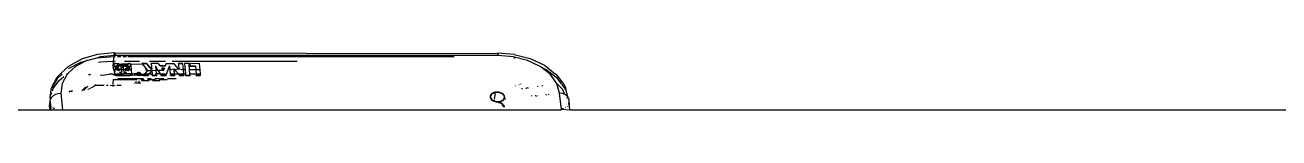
# Model space of a CAD drawing. Header units: metres. Extents: x -4.2 to 4.2, y -5.7 to 5.7.
# Drawn here: x 2.157 to 2.264, y 3.9832 to 3.988 of the extents above; entities that cross this region are included whole.
import ezdxf

# ---------------------------------------------------------------- set-up
doc = ezdxf.new("R2010")
doc.units = ezdxf.units.M

msp = doc.modelspace()

# ---------------------------------------------------------------- linework, layer by layer
for p, q in [((2.16464, 3.98804), (2.16321, 3.9879)), ((2.16468, 3.98804), (2.16464, 3.98804)), ((2.16464, 3.98788), (2.16466, 3.98799)), ((2.16466, 3.98799), (2.16468, 3.98804)), ((2.16466, 3.98799), (2.16472, 3.98796)), ((2.16468, 3.98804), (2.19731, 3.98799)), ((2.16472, 3.98796), (2.16474, 3.98783)), ((2.19731, 3.98799), (2.19736, 3.98803)), ((2.19731, 3.98796), (2.19731, 3.98799)), ((2.19736, 3.98803), (2.19738, 3.98796)), ((2.19875, 3.98792), (2.19736, 3.98803)), ((2.19738, 3.98796), (2.19739, 3.98783)), ((2.19875, 3.98792), (2.20012, 3.98756)), ((2.15988, 3.9861), (2.1607, 3.98687)), ((2.1607, 3.98687), (2.16082, 3.98695)), ((2.16133, 3.98688), (2.1607, 3.9863)), ((2.16176, 3.98722), (2.16072, 3.98667)), ((2.16191, 3.98753), (2.16082, 3.98695)), ((2.16218, 3.98733), (2.16133, 3.98688)), ((2.16218, 3.98733), (2.16176, 3.98722)), ((2.16321, 3.9879), (2.16191, 3.98753)), ((2.16231, 3.9874), (2.16218, 3.98733)), ((2.16238, 3.98739), (2.16231, 3.9874)), ((2.16313, 3.9876), (2.16238, 3.98739)), ((2.16462, 3.98772), (2.16313, 3.9876)), ((2.16347, 3.98772), (2.16313, 3.9876)), ((2.16329, 3.98724), (2.16346, 3.98727)), ((2.16346, 3.98727), (2.16459, 3.98735)), ((2.16463, 3.98782), (2.16347, 3.98772)), ((2.16458, 3.98709), (2.16456, 3.98706)), ((2.16456, 3.98703), (2.16458, 3.98709)), ((2.16456, 3.98706), (2.16456, 3.98703)), ((2.16456, 3.98703), (2.16456, 3.98706)), ((2.16456, 3.98703), (2.16456, 3.987)), ((2.16456, 3.98703), (2.16474, 3.9868)), ((2.16459, 3.98673), (2.16456, 3.987)), ((2.16458, 3.98709), (2.16459, 3.98735)), ((2.1646, 3.98711), (2.16458, 3.98709)), ((2.16458, 3.98706), (2.16458, 3.98709)), ((2.16459, 3.98735), (2.16462, 3.98772)), ((2.16459, 3.98735), (2.16472, 3.98735)), ((2.16463, 3.98713), (2.1646, 3.98711)), ((2.1646, 3.98711), (2.16467, 3.98711)), ((2.16462, 3.98772), (2.16463, 3.98782)), ((2.16473, 3.98772), (2.16462, 3.98772)), ((2.16463, 3.98782), (2.16464, 3.98788)), ((2.16474, 3.98783), (2.16463, 3.98782)), ((2.16467, 3.98714), (2.16463, 3.98713)), ((2.16463, 3.98713), (2.16471, 3.98714)), ((2.16467, 3.98711), (2.16463, 3.98713)), ((2.16467, 3.98711), (2.16471, 3.98714)), ((2.16471, 3.98714), (2.16467, 3.98714)), ((2.16471, 3.98711), (2.16467, 3.98714)), ((2.16467, 3.98711), (2.16467, 3.98714)), ((2.16471, 3.98711), (2.16467, 3.98711)), ((2.16471, 3.98711), (2.16471, 3.98714)), ((2.16502, 3.98711), (2.16471, 3.98714)), ((2.16502, 3.98711), (2.16471, 3.98711)), ((2.19739, 3.98783), (2.16474, 3.98783)), ((2.16475, 3.98683), (2.16479, 3.98689)), ((2.16476, 3.98687), (2.16475, 3.98683)), ((2.16479, 3.98692), (2.16476, 3.98687)), ((2.16479, 3.98689), (2.16476, 3.98687)), ((2.16476, 3.98684), (2.16476, 3.98687)), ((2.16496, 3.98683), (2.16476, 3.98684)), ((2.16483, 3.98695), (2.16479, 3.98692)), ((2.16479, 3.98689), (2.16483, 3.98692)), ((2.16479, 3.98689), (2.16479, 3.98692)), ((2.16483, 3.98692), (2.16479, 3.98692)), ((2.16488, 3.98699), (2.16483, 3.98695)), ((2.16483, 3.98692), (2.16488, 3.98696)), ((2.16488, 3.98696), (2.16483, 3.98695)), ((2.16483, 3.98692), (2.16483, 3.98695)), ((2.16495, 3.98684), (2.16483, 3.98692)), ((2.16494, 3.98702), (2.16488, 3.98699)), ((2.16488, 3.98696), (2.16494, 3.98699)), ((2.16488, 3.98696), (2.16488, 3.98699)), ((2.16494, 3.98699), (2.16488, 3.98699)), ((2.16499, 3.98689), (2.16488, 3.98696)), ((2.16519, 3.98772), (2.16491, 3.98772)), ((2.16509, 3.98706), (2.16494, 3.98702)), ((2.16494, 3.98699), (2.16509, 3.98703)), ((2.16509, 3.98703), (2.16494, 3.98702)), ((2.16494, 3.98699), (2.16494, 3.98702)), ((2.16495, 3.98684), (2.16499, 3.98686)), ((2.16495, 3.98681), (2.16497, 3.98686)), ((2.16496, 3.98683), (2.16499, 3.98689)), ((2.16496, 3.98683), (2.16499, 3.98686)), ((2.16496, 3.98683), (2.16497, 3.98686)), ((2.16499, 3.98689), (2.16503, 3.98691)), ((2.16499, 3.98686), (2.16503, 3.98691)), ((2.16506, 3.9869), (2.16499, 3.98689)), ((2.16499, 3.98686), (2.16499, 3.98689)), ((2.16499, 3.98686), (2.16499, 3.98689)), ((2.16502, 3.98688), (2.16499, 3.98686)), ((2.16499, 3.98686), (2.16502, 3.98688)), ((2.16509, 3.98706), (2.16502, 3.98711)), ((2.16502, 3.98688), (2.16507, 3.98693)), ((2.16502, 3.98688), (2.16503, 3.98691)), ((2.16502, 3.98688), (2.16506, 3.9869)), ((2.16503, 3.98691), (2.16507, 3.98693)), ((2.16506, 3.9869), (2.16516, 3.98693)), ((2.16506, 3.9869), (2.16512, 3.98693)), ((2.16506, 3.9869), (2.16507, 3.98693)), ((2.16507, 3.98693), (2.16517, 3.98696)), ((2.16527, 3.98708), (2.16509, 3.98706)), ((2.16509, 3.98703), (2.16509, 3.98706)), ((2.16526, 3.98705), (2.16509, 3.98706)), ((2.16509, 3.98703), (2.16526, 3.98705)), ((2.16516, 3.98693), (2.16524, 3.98694)), ((2.16517, 3.98696), (2.16528, 3.98697)), ((2.16541, 3.98697), (2.16517, 3.98696)), ((2.16524, 3.98694), (2.16517, 3.98696)), ((2.16524, 3.98696), (2.16528, 3.98697)), ((2.16532, 3.98694), (2.16524, 3.98694)), ((2.16526, 3.98705), (2.16527, 3.98708)), ((2.16526, 3.98705), (2.16544, 3.98705)), ((2.16545, 3.98708), (2.16527, 3.98708)), ((2.16544, 3.98705), (2.16527, 3.98708)), ((2.16528, 3.98697), (2.16541, 3.98697)), ((2.16532, 3.98694), (2.1654, 3.98694)), ((2.16534, 3.98695), (2.16541, 3.98697)), ((2.16568, 3.98772), (2.16538, 3.98772)), ((2.16552, 3.98695), (2.1654, 3.98694)), ((2.1654, 3.98694), (2.16552, 3.98695)), ((2.1654, 3.98694), (2.16552, 3.98692)), ((2.16541, 3.98697), (2.16552, 3.98695)), ((2.16544, 3.98705), (2.16545, 3.98708)), ((2.16544, 3.98705), (2.16561, 3.98702)), ((2.16554, 3.98711), (2.16545, 3.98708)), ((2.16562, 3.98705), (2.16545, 3.98708)), ((2.16561, 3.98702), (2.16545, 3.98708)), ((2.16551, 3.98735), (2.16679, 3.98735)), ((2.16552, 3.98695), (2.16557, 3.98693)), ((2.16552, 3.98692), (2.16552, 3.98695)), ((2.16552, 3.98692), (2.16557, 3.98693)), ((2.16552, 3.98692), (2.16557, 3.98693)), ((2.16552, 3.98692), (2.16557, 3.9869)), ((2.16554, 3.98711), (2.1658, 3.98711)), ((2.16557, 3.98693), (2.16562, 3.98691)), ((2.16557, 3.98693), (2.16562, 3.98688)), ((2.16557, 3.9869), (2.16582, 3.98693)), ((2.16557, 3.9869), (2.16557, 3.98693)), ((2.16557, 3.9869), (2.16562, 3.98691)), ((2.16557, 3.9869), (2.16562, 3.98688)), ((2.16561, 3.98702), (2.16562, 3.98705)), ((2.16561, 3.98702), (2.16569, 3.98699)), ((2.16569, 3.98702), (2.16562, 3.98705)), ((2.16569, 3.98699), (2.16562, 3.98705)), ((2.16562, 3.98691), (2.16566, 3.98689)), ((2.16562, 3.98688), (2.16562, 3.98691)), ((2.16562, 3.98688), (2.16566, 3.98689)), ((2.16562, 3.98688), (2.16566, 3.98686)), ((2.16562, 3.98688), (2.16566, 3.98686)), ((2.16566, 3.98689), (2.16569, 3.98687)), ((2.16566, 3.98686), (2.16566, 3.98689)), ((2.16566, 3.98686), (2.16569, 3.98687)), ((2.16566, 3.98686), (2.16572, 3.98684)), ((2.16566, 3.98686), (2.16569, 3.98684)), ((2.16576, 3.98699), (2.16569, 3.98702)), ((2.16569, 3.98699), (2.16569, 3.98702)), ((2.16576, 3.98696), (2.16569, 3.98702)), ((2.16569, 3.98699), (2.16576, 3.98696)), ((2.16569, 3.98687), (2.16572, 3.98684)), ((2.16569, 3.98684), (2.16569, 3.98687)), ((2.16569, 3.98684), (2.1659, 3.98685)), ((2.16569, 3.98684), (2.16571, 3.98681)), ((2.16569, 3.98684), (2.16572, 3.98684)), ((2.16571, 3.98681), (2.1659, 3.98685)), ((2.16572, 3.98684), (2.16571, 3.98681)), ((2.16571, 3.98681), (2.16572, 3.98684)), ((2.16572, 3.98684), (2.16582, 3.98693)), ((2.16572, 3.98684), (2.16586, 3.98689)), ((2.16582, 3.98696), (2.16576, 3.98699)), ((2.16576, 3.98696), (2.16576, 3.98699)), ((2.16582, 3.98693), (2.16576, 3.98699)), ((2.16576, 3.98696), (2.16582, 3.98693)), ((2.19363, 3.98772), (2.1658, 3.98772)), ((2.1659, 3.98714), (2.1658, 3.98711)), ((2.16589, 3.98711), (2.1658, 3.98711)), ((2.16587, 3.98692), (2.16582, 3.98696)), ((2.16582, 3.98693), (2.16582, 3.98696)), ((2.16586, 3.98689), (2.16582, 3.98696)), ((2.16582, 3.98693), (2.16586, 3.98689)), ((2.16586, 3.98689), (2.16587, 3.98692)), ((2.16586, 3.98689), (2.1659, 3.98685)), ((2.1659, 3.98688), (2.16587, 3.98692)), ((2.1659, 3.98685), (2.16587, 3.98692)), ((2.16589, 3.98711), (2.1659, 3.98714)), ((2.16589, 3.98711), (2.16594, 3.98711)), ((2.16594, 3.98711), (2.16589, 3.98711)), ((2.16594, 3.98711), (2.1659, 3.98714)), ((2.16598, 3.98713), (2.1659, 3.98714)), ((2.16594, 3.98714), (2.1659, 3.98714)), ((2.16594, 3.98711), (2.1659, 3.98714)), ((2.16592, 3.98683), (2.1659, 3.98688)), ((2.1659, 3.98685), (2.1659, 3.98688)), ((2.16592, 3.9868), (2.1659, 3.98688)), ((2.1659, 3.98685), (2.16592, 3.9868)), ((2.16592, 3.98683), (2.16607, 3.987)), ((2.16598, 3.98713), (2.16594, 3.98714)), ((2.16597, 3.9871), (2.16594, 3.98714)), ((2.16594, 3.98711), (2.16594, 3.98714)), ((2.16601, 3.98711), (2.16594, 3.98711)), ((2.16594, 3.98711), (2.16601, 3.98708)), ((2.16601, 3.98711), (2.16598, 3.98713)), ((2.16604, 3.98709), (2.16601, 3.98711)), ((2.16601, 3.98708), (2.16604, 3.98709)), ((2.16606, 3.98706), (2.16601, 3.98708)), ((2.16604, 3.98706), (2.16602, 3.98709)), ((2.16604, 3.98709), (2.16701, 3.98711)), ((2.16606, 3.98706), (2.16604, 3.98709)), ((2.16606, 3.98703), (2.16604, 3.98709)), ((2.16604, 3.98706), (2.16604, 3.98709)), ((2.16607, 3.98703), (2.16606, 3.98706)), ((2.16607, 3.987), (2.16606, 3.98706)), ((2.16606, 3.98703), (2.16606, 3.98706)), ((2.16607, 3.987), (2.16607, 3.98703)), ((2.1661, 3.9866), (2.16607, 3.987)), ((2.16743, 3.98714), (2.16701, 3.98714)), ((2.16701, 3.98711), (2.16701, 3.98714)), ((2.16701, 3.98714), (2.16704, 3.98711)), ((2.16704, 3.98711), (2.16701, 3.98711)), ((2.16701, 3.98711), (2.16745, 3.98658)), ((2.16743, 3.98711), (2.16704, 3.98711)), ((2.16747, 3.98658), (2.16704, 3.98711)), ((2.16784, 3.98665), (2.16743, 3.98714)), ((2.16743, 3.98711), (2.16743, 3.98714)), ((2.16783, 3.98662), (2.16743, 3.98711)), ((2.16765, 3.98735), (2.16902, 3.98735)), ((2.16843, 3.98714), (2.16779, 3.98714)), ((2.16779, 3.98711), (2.16779, 3.98714)), ((2.16779, 3.98711), (2.16784, 3.98665)), ((2.16819, 3.98692), (2.16819, 3.98695)), ((2.16822, 3.9866), (2.16819, 3.98692)), ((2.16837, 3.98658), (2.16819, 3.98692)), ((2.16855, 3.98695), (2.16843, 3.98714)), ((2.16899, 3.98695), (2.16855, 3.98695)), ((2.16855, 3.98692), (2.16855, 3.98695)), ((2.16899, 3.98692), (2.16855, 3.98692)), ((2.16908, 3.98714), (2.16899, 3.98695)), ((2.16899, 3.98695), (2.16899, 3.98692)), ((2.16906, 3.98615), (2.16935, 3.98692)), ((2.16912, 3.98711), (2.16908, 3.98714)), ((2.16972, 3.98714), (2.16912, 3.98711)), ((2.16972, 3.98711), (2.16912, 3.98711)), ((2.16935, 3.98692), (2.16935, 3.98695)), ((2.16935, 3.98692), (2.16938, 3.9866)), ((2.16957, 3.98735), (2.18026, 3.98735)), ((2.17016, 3.98665), (2.16972, 3.98714)), ((2.16972, 3.98711), (2.16972, 3.98714)), ((2.17016, 3.98662), (2.16972, 3.98711)), ((2.17011, 3.98711), (2.17012, 3.98714)), ((2.1705, 3.98711), (2.17011, 3.98711)), ((2.17011, 3.98711), (2.17016, 3.98665)), ((2.1705, 3.98714), (2.17012, 3.98714)), ((2.1705, 3.98711), (2.1705, 3.98714)), ((2.17055, 3.9866), (2.1705, 3.98711)), ((2.17064, 3.98714), (2.17063, 3.98711)), ((2.17063, 3.98711), (2.17069, 3.9866)), ((2.17102, 3.98714), (2.17064, 3.98714)), ((2.17107, 3.9866), (2.17102, 3.98714)), ((2.1711, 3.98714), (2.1711, 3.98711)), ((2.17187, 3.98711), (2.1711, 3.98714)), ((2.1711, 3.98711), (2.17112, 3.98693)), ((2.17112, 3.98693), (2.17156, 3.98693)), ((2.17112, 3.9869), (2.17112, 3.98693)), ((2.17112, 3.9869), (2.17156, 3.9869)), ((2.17156, 3.9869), (2.17156, 3.98693)), ((2.17156, 3.9869), (2.17159, 3.9866)), ((2.17192, 3.98714), (2.17187, 3.98711)), ((2.17192, 3.98711), (2.17187, 3.98711)), ((2.17192, 3.98711), (2.17192, 3.98714)), ((2.17197, 3.9866), (2.17192, 3.98711)), ((2.19868, 3.98772), (2.19739, 3.98783)), ((2.1999, 3.9874), (2.19868, 3.98772)), ((2.19879, 3.9876), (2.19874, 3.9876)), ((2.19884, 3.98758), (2.19879, 3.9876)), ((2.20098, 3.98688), (2.1999, 3.9874)), ((2.20012, 3.98756), (2.20134, 3.98699)), ((2.20107, 3.98682), (2.20098, 3.98688)), ((2.20134, 3.98699), (2.2023, 3.98624)), ((2.1593, 3.98505), (2.15978, 3.98596)), ((2.15976, 3.98582), (2.1593, 3.98505)), ((2.16021, 3.98624), (2.15976, 3.98582)), ((2.15978, 3.98596), (2.15988, 3.9861)), ((2.15991, 3.98565), (2.16033, 3.98602)), ((2.16061, 3.98622), (2.16019, 3.98544)), ((2.16058, 3.98623), (2.1607, 3.9863)), ((2.1607, 3.9863), (2.16061, 3.98622)), ((2.16251, 3.98618), (2.16245, 3.98618)), ((2.16253, 3.98622), (2.16251, 3.98618)), ((2.16251, 3.98618), (2.16255, 3.9862)), ((2.16255, 3.9862), (2.16264, 3.98622)), ((2.16348, 3.98615), (2.16353, 3.98617)), ((2.16353, 3.98617), (2.16362, 3.98615)), ((2.16362, 3.98615), (2.16421, 3.98623)), ((2.16452, 3.98623), (2.16421, 3.98623)), ((2.16458, 3.98613), (2.16458, 3.98624)), ((2.16459, 3.98669), (2.16459, 3.98673)), ((2.16459, 3.98669), (2.1646, 3.9866)), ((2.16469, 3.9866), (2.1646, 3.9866)), ((2.1646, 3.9866), (2.16466, 3.98627)), ((2.16466, 3.98627), (2.16463, 3.98624)), ((2.16466, 3.98624), (2.16463, 3.98624)), ((2.16463, 3.98624), (2.16466, 3.98621)), ((2.16464, 3.9862), (2.16464, 3.98623)), ((2.16469, 3.9866), (2.16466, 3.98627)), ((2.16466, 3.98627), (2.16466, 3.98624)), ((2.16537, 3.98624), (2.16466, 3.98624)), ((2.16466, 3.98624), (2.16466, 3.98621)), ((2.16466, 3.98621), (2.16466, 3.98618)), ((2.16466, 3.98621), (2.16469, 3.98615)), ((2.16466, 3.98621), (2.16469, 3.98619)), ((2.16466, 3.98618), (2.16466, 3.98621)), ((2.16466, 3.98618), (2.16469, 3.98619)), ((2.16466, 3.98618), (2.16469, 3.98615)), ((2.16482, 3.98663), (2.16469, 3.9866)), ((2.16469, 3.98619), (2.16481, 3.98615)), ((2.16469, 3.98619), (2.16472, 3.98617)), ((2.16469, 3.98615), (2.16469, 3.98619)), ((2.16469, 3.98615), (2.16472, 3.98617)), ((2.16469, 3.98615), (2.16472, 3.98614)), ((2.16472, 3.98617), (2.16481, 3.98615)), ((2.16472, 3.98617), (2.16476, 3.98616)), ((2.16472, 3.98614), (2.16472, 3.98617)), ((2.16472, 3.98614), (2.16476, 3.98616)), ((2.16472, 3.98614), (2.16476, 3.98613)), ((2.16475, 3.98683), (2.16474, 3.9868)), ((2.16474, 3.9868), (2.16475, 3.98683)), ((2.16495, 3.98681), (2.16474, 3.9868)), ((2.16476, 3.98674), (2.16474, 3.9868)), ((2.16494, 3.98678), (2.16474, 3.9868)), ((2.16474, 3.98676), (2.16475, 3.98679)), ((2.16495, 3.98684), (2.16475, 3.98683)), ((2.16495, 3.98681), (2.16475, 3.98683)), ((2.16475, 3.98679), (2.16476, 3.98674)), ((2.16494, 3.98678), (2.16476, 3.98674)), ((2.16494, 3.98675), (2.16476, 3.98674)), ((2.16476, 3.98674), (2.16479, 3.9867)), ((2.16476, 3.98671), (2.16476, 3.98674)), ((2.16476, 3.98671), (2.16476, 3.98674)), ((2.16496, 3.98672), (2.16476, 3.98671)), ((2.16478, 3.98667), (2.16476, 3.98671)), ((2.16479, 3.9867), (2.16476, 3.98671)), ((2.16476, 3.98671), (2.16479, 3.9867)), ((2.16476, 3.98616), (2.16481, 3.98615)), ((2.16476, 3.98613), (2.16476, 3.98616)), ((2.16476, 3.98613), (2.16481, 3.98615)), ((2.16476, 3.98613), (2.16481, 3.98615)), ((2.16476, 3.98613), (2.1648, 3.98612)), ((2.16478, 3.98667), (2.16479, 3.9867)), ((2.16482, 3.98663), (2.16478, 3.98667)), ((2.16483, 3.98666), (2.16478, 3.98667)), ((2.16478, 3.98667), (2.16483, 3.98666)), ((2.16494, 3.98675), (2.16479, 3.9867)), ((2.16479, 3.9867), (2.16483, 3.98666)), ((2.1648, 3.98612), (2.16481, 3.98615)), ((2.1648, 3.98612), (2.16598, 3.98612)), ((2.16481, 3.98615), (2.16599, 3.98615)), ((2.16482, 3.98663), (2.16483, 3.98666)), ((2.16504, 3.98665), (2.16482, 3.98663)), ((2.16487, 3.98659), (2.16482, 3.98663)), ((2.16488, 3.98662), (2.16482, 3.98663)), ((2.16482, 3.98663), (2.16488, 3.98662)), ((2.16498, 3.9867), (2.16483, 3.98666)), ((2.16483, 3.98666), (2.16488, 3.98662)), ((2.16487, 3.98659), (2.16488, 3.98662)), ((2.16494, 3.98656), (2.16487, 3.98659)), ((2.16487, 3.98659), (2.16494, 3.98659)), ((2.16501, 3.98667), (2.16488, 3.98662)), ((2.16488, 3.98662), (2.16494, 3.98659)), ((2.16494, 3.98678), (2.16495, 3.98684)), ((2.16494, 3.98678), (2.16495, 3.98681)), ((2.16494, 3.98678), (2.16495, 3.98681)), ((2.16494, 3.98678), (2.16494, 3.98681)), ((2.16494, 3.98675), (2.16494, 3.98681)), ((2.16494, 3.98675), (2.16494, 3.98678)), ((2.16494, 3.98675), (2.16494, 3.98678)), ((2.16494, 3.98675), (2.16495, 3.98678)), ((2.16498, 3.98673), (2.16494, 3.98675)), ((2.16496, 3.98672), (2.16494, 3.98675)), ((2.16494, 3.98659), (2.16501, 3.98656)), ((2.16494, 3.98656), (2.16494, 3.98659)), ((2.16501, 3.98653), (2.16494, 3.98656)), ((2.16501, 3.98656), (2.16494, 3.98656)), ((2.16494, 3.98656), (2.16501, 3.98656)), ((2.16495, 3.98681), (2.16495, 3.98684)), ((2.16495, 3.98681), (2.16495, 3.98684)), ((2.16495, 3.98681), (2.16496, 3.98683)), ((2.16496, 3.98672), (2.16495, 3.98678)), ((2.16495, 3.98586), (2.16713, 3.98586)), ((2.16496, 3.98672), (2.16496, 3.98675)), ((2.16498, 3.9867), (2.16496, 3.98675)), ((2.16498, 3.9867), (2.16496, 3.98672)), ((2.16501, 3.9867), (2.16498, 3.98673)), ((2.16498, 3.9867), (2.16498, 3.98673)), ((2.16501, 3.98667), (2.16498, 3.98673)), ((2.16501, 3.98667), (2.16498, 3.9867)), ((2.16505, 3.98668), (2.16501, 3.9867)), ((2.16501, 3.98667), (2.16501, 3.9867)), ((2.16504, 3.98665), (2.16501, 3.9867)), ((2.16504, 3.98665), (2.16501, 3.98667)), ((2.16501, 3.98653), (2.16514, 3.98664)), ((2.16501, 3.98656), (2.16503, 3.9866)), ((2.16501, 3.98656), (2.16501, 3.98653)), ((2.16501, 3.98656), (2.16501, 3.98653)), ((2.16509, 3.98663), (2.16503, 3.9866)), ((2.16508, 3.9866), (2.16503, 3.9866)), ((2.16504, 3.98665), (2.16505, 3.98668)), ((2.16509, 3.98663), (2.16504, 3.98665)), ((2.16509, 3.98666), (2.16505, 3.98668)), ((2.16509, 3.98663), (2.16505, 3.98668)), ((2.16508, 3.9866), (2.16514, 3.98664)), ((2.16514, 3.98661), (2.16508, 3.9866)), ((2.16514, 3.98664), (2.16509, 3.98666)), ((2.16509, 3.98663), (2.16509, 3.98666)), ((2.16514, 3.98661), (2.16509, 3.98666)), ((2.16514, 3.98661), (2.16509, 3.98663)), ((2.16515, 3.98638), (2.1651, 3.98641)), ((2.16527, 3.98638), (2.1651, 3.98641)), ((2.16514, 3.98664), (2.16514, 3.98661)), ((2.16525, 3.9866), (2.16514, 3.98661)), ((2.16527, 3.98641), (2.16515, 3.98638)), ((2.16515, 3.98638), (2.16527, 3.98638)), ((2.16515, 3.98638), (2.16535, 3.98627)), ((2.16523, 3.98683), (2.16523, 3.9868)), ((2.16544, 3.98683), (2.16523, 3.98683)), ((2.16544, 3.9868), (2.16523, 3.98683)), ((2.16523, 3.9868), (2.16544, 3.9868)), ((2.16525, 3.9866), (2.16523, 3.9868)), ((2.16525, 3.9866), (2.16527, 3.98641)), ((2.16546, 3.9866), (2.16525, 3.9866)), ((2.16527, 3.98641), (2.16527, 3.98638)), ((2.16535, 3.98627), (2.16541, 3.98624)), ((2.16546, 3.98627), (2.16541, 3.98624)), ((2.16544, 3.9868), (2.16544, 3.98683)), ((2.16546, 3.9866), (2.16544, 3.9868)), ((2.16548, 3.98641), (2.16546, 3.9866)), ((2.16558, 3.9866), (2.16546, 3.9866)), ((2.16561, 3.98638), (2.16546, 3.98627)), ((2.16613, 3.98627), (2.16546, 3.98627)), ((2.16548, 3.98641), (2.16548, 3.98638)), ((2.16561, 3.98638), (2.16548, 3.98641)), ((2.16565, 3.98638), (2.16548, 3.98641)), ((2.16548, 3.98638), (2.16561, 3.98638)), ((2.16558, 3.98669), (2.16573, 3.98673)), ((2.1657, 3.98671), (2.16558, 3.98669)), ((2.16558, 3.98669), (2.16558, 3.98666)), ((2.16558, 3.98669), (2.16562, 3.98664)), ((2.16562, 3.98664), (2.16558, 3.98669)), ((2.16563, 3.98667), (2.16558, 3.98669)), ((2.16566, 3.98669), (2.16558, 3.98669)), ((2.16558, 3.9866), (2.16558, 3.98666)), ((2.16558, 3.98666), (2.16562, 3.98664)), ((2.16562, 3.98664), (2.16558, 3.9866)), ((2.16558, 3.9866), (2.16559, 3.98655)), ((2.16561, 3.9866), (2.16558, 3.9866)), ((2.16578, 3.98656), (2.16559, 3.98652)), ((2.16559, 3.98655), (2.16578, 3.98656)), ((2.16559, 3.98655), (2.16559, 3.98652)), ((2.16578, 3.98656), (2.16561, 3.9866)), ((2.16565, 3.98641), (2.16561, 3.98638)), ((2.16561, 3.98638), (2.16565, 3.98638)), ((2.16562, 3.98664), (2.16563, 3.98667)), ((2.16562, 3.98664), (2.16566, 3.98666)), ((2.16566, 3.98666), (2.16562, 3.98664)), ((2.16566, 3.98669), (2.16563, 3.98667)), ((2.16566, 3.98666), (2.16563, 3.98667)), ((2.16565, 3.98641), (2.16565, 3.98638)), ((2.1657, 3.98671), (2.16566, 3.98669)), ((2.16566, 3.98666), (2.16566, 3.98669)), ((2.16569, 3.98668), (2.16566, 3.98669)), ((2.16569, 3.98668), (2.16566, 3.98666)), ((2.16566, 3.98666), (2.16583, 3.98659)), ((2.16566, 3.98666), (2.16578, 3.98656)), ((2.16569, 3.98668), (2.1657, 3.98671)), ((2.16571, 3.9867), (2.16569, 3.98668)), ((2.16569, 3.98668), (2.16591, 3.98667)), ((2.16572, 3.98674), (2.1657, 3.98671)), ((2.16571, 3.98681), (2.16592, 3.9868)), ((2.16571, 3.98681), (2.16573, 3.98679)), ((2.16571, 3.98681), (2.16573, 3.98679)), ((2.16571, 3.9867), (2.16572, 3.98674)), ((2.16573, 3.98673), (2.16571, 3.9867)), ((2.16571, 3.9867), (2.16593, 3.98671)), ((2.16571, 3.9867), (2.16591, 3.98667)), ((2.16573, 3.98679), (2.16573, 3.98682)), ((2.16573, 3.98679), (2.16592, 3.9868)), ((2.16573, 3.98679), (2.16593, 3.98676)), ((2.16573, 3.98679), (2.16573, 3.98673)), ((2.16573, 3.98679), (2.16573, 3.98676)), ((2.16573, 3.98676), (2.16574, 3.98679)), ((2.16573, 3.98673), (2.16593, 3.98676)), ((2.16573, 3.98676), (2.16593, 3.98676)), ((2.16573, 3.98676), (2.16573, 3.98673)), ((2.16573, 3.98673), (2.16573, 3.98676)), ((2.16573, 3.98673), (2.16593, 3.98671)), ((2.16578, 3.98656), (2.16584, 3.98662)), ((2.16578, 3.98659), (2.16584, 3.98662)), ((2.16583, 3.98659), (2.16578, 3.98656)), ((2.16586, 3.98652), (2.16578, 3.98659)), ((2.16578, 3.98659), (2.16578, 3.98656)), ((2.16587, 3.98655), (2.16578, 3.98659)), ((2.16578, 3.98656), (2.16586, 3.98652)), ((2.16583, 3.98659), (2.16588, 3.98666)), ((2.16588, 3.98663), (2.16583, 3.98659)), ((2.16583, 3.98659), (2.16584, 3.98662)), ((2.16589, 3.9866), (2.16583, 3.98659)), ((2.16583, 3.98659), (2.16587, 3.98655)), ((2.16584, 3.98662), (2.16588, 3.98666)), ((2.16584, 3.98662), (2.16587, 3.98655)), ((2.16587, 3.98655), (2.16586, 3.98652)), ((2.16588, 3.98666), (2.16587, 3.98655)), ((2.16589, 3.9866), (2.16587, 3.98655)), ((2.16588, 3.98663), (2.16591, 3.9867)), ((2.16588, 3.98666), (2.16591, 3.9867)), ((2.16591, 3.98667), (2.16588, 3.98663)), ((2.16588, 3.98663), (2.16588, 3.98666)), ((2.16591, 3.98667), (2.16589, 3.9866)), ((2.1661, 3.9866), (2.16589, 3.9866)), ((2.16591, 3.98667), (2.16593, 3.98675)), ((2.16593, 3.98671), (2.16591, 3.98667)), ((2.16591, 3.98667), (2.16591, 3.9867)), ((2.16592, 3.9868), (2.16592, 3.98683)), ((2.16592, 3.9868), (2.16592, 3.98683)), ((2.16593, 3.98676), (2.16592, 3.98683)), ((2.16592, 3.9868), (2.16593, 3.98676)), ((2.16593, 3.98676), (2.16593, 3.98679)), ((2.16593, 3.98671), (2.16593, 3.98679)), ((2.16593, 3.98675), (2.16593, 3.98679)), ((2.16593, 3.98676), (2.16593, 3.98671)), ((2.16593, 3.98671), (2.16593, 3.98675)), ((2.16598, 3.98612), (2.16599, 3.98615)), ((2.16603, 3.98613), (2.16598, 3.98612)), ((2.16598, 3.98612), (2.16603, 3.98613)), ((2.16672, 3.98613), (2.16598, 3.98612)), ((2.1661, 3.98619), (2.16599, 3.98615)), ((2.16607, 3.98617), (2.16599, 3.98615)), ((2.16599, 3.98615), (2.16603, 3.98616)), ((2.16603, 3.98613), (2.16599, 3.98615)), ((2.16603, 3.98613), (2.16599, 3.98615)), ((2.16603, 3.98616), (2.16607, 3.98617)), ((2.16603, 3.98613), (2.16603, 3.98616)), ((2.16606, 3.98614), (2.16603, 3.98616)), ((2.16603, 3.98613), (2.16606, 3.98614)), ((2.16606, 3.98614), (2.16607, 3.98617)), ((2.16606, 3.98614), (2.1661, 3.98615)), ((2.16607, 3.98617), (2.1661, 3.98619)), ((2.1661, 3.98615), (2.16607, 3.98617)), ((2.16613, 3.98627), (2.1661, 3.9866)), ((2.16612, 3.98621), (2.1661, 3.98615)), ((2.1661, 3.98619), (2.16612, 3.98621)), ((2.1661, 3.98615), (2.1661, 3.98619)), ((2.1661, 3.98615), (2.16612, 3.98618)), ((2.1661, 3.98615), (2.16662, 3.98618)), ((2.16612, 3.98621), (2.16614, 3.98623)), ((2.16612, 3.98618), (2.16612, 3.98621)), ((2.16612, 3.98618), (2.16612, 3.98621)), ((2.16614, 3.98623), (2.16613, 3.98627)), ((2.16613, 3.9862), (2.16614, 3.98623)), ((2.16666, 3.98632), (2.16614, 3.98623)), ((2.1662, 3.98624), (2.16614, 3.98623)), ((2.16634, 3.98627), (2.1662, 3.98624)), ((2.16634, 3.98627), (2.16637, 3.98627)), ((2.16661, 3.98628), (2.16637, 3.98627)), ((2.16637, 3.98627), (2.16659, 3.98623)), ((2.16659, 3.98626), (2.16637, 3.98627)), ((2.16663, 3.9863), (2.16659, 3.98626)), ((2.1666, 3.98629), (2.16659, 3.98626)), ((2.1666, 3.98629), (2.16659, 3.98626)), ((2.16661, 3.98628), (2.16659, 3.98626)), ((2.16662, 3.98628), (2.16659, 3.98626)), ((2.16659, 3.98626), (2.16659, 3.98623)), ((2.16663, 3.98624), (2.16659, 3.98626)), ((2.16659, 3.98626), (2.1666, 3.98623)), ((2.16659, 3.98626), (2.16659, 3.98623)), ((2.16659, 3.98623), (2.16682, 3.98625)), ((2.16659, 3.98623), (2.1666, 3.9862)), ((2.16661, 3.98631), (2.1666, 3.98629)), ((2.1666, 3.98629), (2.16664, 3.9863)), ((2.1666, 3.98623), (2.16664, 3.98622)), ((2.1666, 3.98623), (2.16662, 3.98621)), ((2.1666, 3.9862), (2.1666, 3.98623)), ((2.1666, 3.9862), (2.16662, 3.98618)), ((2.16664, 3.98634), (2.16661, 3.98631)), ((2.16661, 3.98631), (2.16666, 3.98632)), ((2.16661, 3.98631), (2.16661, 3.98628)), ((2.16663, 3.9863), (2.16661, 3.98628)), ((2.16664, 3.9863), (2.16662, 3.98625)), ((2.16662, 3.98625), (2.16662, 3.98628)), ((2.16662, 3.98628), (2.16662, 3.98623)), ((2.16662, 3.98626), (2.16662, 3.98623)), ((2.16662, 3.98626), (2.16663, 3.98621)), ((2.16662, 3.98625), (2.16672, 3.98622)), ((2.1667, 3.98623), (2.16662, 3.98623)), ((2.16672, 3.98622), (2.16662, 3.98623)), ((2.16662, 3.98621), (2.16667, 3.9862)), ((2.16662, 3.98621), (2.16665, 3.98619)), ((2.16662, 3.98621), (2.16662, 3.98618)), ((2.16665, 3.98619), (2.16662, 3.98618)), ((2.16662, 3.98618), (2.16665, 3.98615)), ((2.16664, 3.98634), (2.16663, 3.9863)), ((2.1667, 3.98633), (2.16663, 3.9863)), ((2.16666, 3.98632), (2.16663, 3.98627)), ((2.16666, 3.98632), (2.16663, 3.9863)), ((2.16664, 3.9863), (2.16663, 3.98627)), ((2.16665, 3.98629), (2.16663, 3.98627)), ((2.16663, 3.98627), (2.16667, 3.98629)), ((2.16663, 3.98627), (2.16672, 3.98622)), ((2.16663, 3.98624), (2.16663, 3.98621)), ((2.16663, 3.98624), (2.16664, 3.98619)), ((2.16663, 3.98624), (2.16664, 3.98622)), ((2.16663, 3.98621), (2.1667, 3.98623)), ((2.16669, 3.98621), (2.16663, 3.98621)), ((2.16663, 3.98621), (2.16664, 3.98619)), ((2.16667, 3.98635), (2.16664, 3.98634)), ((2.16664, 3.98634), (2.16668, 3.98634)), ((2.16664, 3.98634), (2.16666, 3.98632)), ((2.16666, 3.98632), (2.16664, 3.9863)), ((2.16664, 3.98622), (2.16664, 3.98619)), ((2.16664, 3.98622), (2.16666, 3.98617)), ((2.16664, 3.98622), (2.16667, 3.9862)), ((2.16664, 3.98619), (2.16669, 3.98621)), ((2.16671, 3.98619), (2.16664, 3.98619)), ((2.16664, 3.98619), (2.16666, 3.98617)), ((2.16669, 3.98619), (2.16664, 3.98619)), ((2.16668, 3.98634), (2.16665, 3.98629)), ((2.16666, 3.98632), (2.16665, 3.98629)), ((2.16668, 3.98631), (2.16665, 3.98629)), ((2.16665, 3.98629), (2.1667, 3.98629)), ((2.16665, 3.98619), (2.1667, 3.98618)), ((2.16665, 3.98619), (2.16668, 3.98617)), ((2.16665, 3.98619), (2.16665, 3.98615)), ((2.16668, 3.98617), (2.16665, 3.98615)), ((2.16665, 3.98615), (2.16668, 3.98614)), ((2.16667, 3.98635), (2.16666, 3.98632)), ((2.16668, 3.98634), (2.16666, 3.98632)), ((2.1667, 3.98633), (2.16666, 3.98632)), ((2.16667, 3.9862), (2.16666, 3.98617)), ((2.16666, 3.98617), (2.16671, 3.98619)), ((2.16673, 3.98618), (2.16666, 3.98617)), ((2.16666, 3.98617), (2.16669, 3.98615)), ((2.16672, 3.98617), (2.16666, 3.98617)), ((2.16671, 3.98636), (2.16667, 3.98635)), ((2.16667, 3.98635), (2.16671, 3.98635)), ((2.16667, 3.98635), (2.1667, 3.98633)), ((2.16667, 3.98629), (2.1667, 3.98632)), ((2.16667, 3.98629), (2.16668, 3.98632)), ((2.16667, 3.98629), (2.16672, 3.98622)), ((2.16667, 3.9862), (2.16669, 3.98615)), ((2.16667, 3.9862), (2.1667, 3.98618)), ((2.16671, 3.98635), (2.16668, 3.98631)), ((2.16671, 3.98635), (2.16668, 3.98634)), ((2.16668, 3.98634), (2.16668, 3.98631)), ((2.16668, 3.98632), (2.16674, 3.98627)), ((2.16668, 3.98632), (2.16672, 3.98626)), ((2.16672, 3.98622), (2.16668, 3.98632)), ((2.16681, 3.98631), (2.16668, 3.98631)), ((2.16668, 3.98631), (2.16679, 3.98629)), ((2.16668, 3.98631), (2.1667, 3.98629)), ((2.16671, 3.98631), (2.16668, 3.98631)), ((2.16668, 3.98617), (2.16673, 3.98618)), ((2.16668, 3.98617), (2.16672, 3.98616)), ((2.16668, 3.98617), (2.16668, 3.98614)), ((2.16672, 3.98616), (2.16668, 3.98614)), ((2.16668, 3.98614), (2.16672, 3.98613)), ((2.16672, 3.98626), (2.16669, 3.98625)), ((2.16669, 3.98625), (2.16673, 3.98625)), ((2.16669, 3.98621), (2.16669, 3.98625)), ((2.16669, 3.98623), (2.16671, 3.98624)), ((2.16669, 3.98623), (2.16672, 3.98622)), ((2.16669, 3.98619), (2.16669, 3.98623)), ((2.16671, 3.98619), (2.16669, 3.98623)), ((2.16669, 3.98615), (2.16673, 3.98618)), ((2.1667, 3.98618), (2.16669, 3.98615)), ((2.16669, 3.98615), (2.16673, 3.98614)), ((2.16671, 3.98636), (2.1667, 3.98633)), ((2.16674, 3.98634), (2.1667, 3.98633)), ((2.16674, 3.98627), (2.1667, 3.98632)), ((2.1667, 3.98629), (2.1667, 3.98632)), ((2.16673, 3.98624), (2.1667, 3.98629)), ((2.1667, 3.98629), (2.16674, 3.98627)), ((2.1667, 3.98629), (2.16679, 3.98629)), ((2.1667, 3.98623), (2.16672, 3.98626)), ((2.1667, 3.98618), (2.16673, 3.98614)), ((2.1667, 3.98618), (2.16673, 3.98618)), ((2.16675, 3.98637), (2.16671, 3.98636)), ((2.16671, 3.98636), (2.16675, 3.98635)), ((2.16671, 3.98636), (2.16674, 3.98634)), ((2.16675, 3.98635), (2.16671, 3.98631)), ((2.16675, 3.98635), (2.16671, 3.98635)), ((2.16671, 3.98635), (2.16671, 3.98631)), ((2.16675, 3.98632), (2.16671, 3.98631)), ((2.16681, 3.98631), (2.16671, 3.98631)), ((2.16678, 3.98631), (2.16671, 3.98631)), ((2.16672, 3.98622), (2.16671, 3.98624)), ((2.16671, 3.98624), (2.16671, 3.98621)), ((2.16671, 3.98623), (2.16671, 3.98619)), ((2.16671, 3.98619), (2.16672, 3.98622)), ((2.16671, 3.98621), (2.1668, 3.98622)), ((2.16671, 3.98621), (2.1668, 3.98618)), ((2.16671, 3.98619), (2.1668, 3.98618)), ((2.16672, 3.98622), (2.16672, 3.98626)), ((2.16672, 3.98622), (2.16673, 3.98625)), ((2.16672, 3.98622), (2.16673, 3.98618)), ((2.16672, 3.98622), (2.1668, 3.98622)), ((2.16672, 3.98622), (2.1668, 3.98622)), ((2.16672, 3.98617), (2.16672, 3.98622)), ((2.16672, 3.98616), (2.16677, 3.98617)), ((2.16672, 3.98616), (2.16677, 3.98615)), ((2.16672, 3.98616), (2.16672, 3.98613)), ((2.16677, 3.98615), (2.16672, 3.98613)), ((2.16676, 3.98612), (2.16672, 3.98613)), ((2.16672, 3.98613), (2.16676, 3.98612)), ((2.16679, 3.98629), (2.16673, 3.98624)), ((2.16674, 3.98627), (2.16673, 3.98624)), ((2.16673, 3.98624), (2.1668, 3.98627)), ((2.1668, 3.98622), (2.16673, 3.98625)), ((2.1668, 3.98625), (2.16673, 3.98625)), ((2.1668, 3.98624), (2.16673, 3.98624)), ((2.16673, 3.98618), (2.1668, 3.98622)), ((2.1668, 3.98618), (2.16673, 3.98618)), ((2.16673, 3.98618), (2.16682, 3.98617)), ((2.16673, 3.98614), (2.16673, 3.98618)), ((2.1668, 3.98614), (2.16673, 3.98618)), ((2.16683, 3.98615), (2.16673, 3.98618)), ((2.16673, 3.98618), (2.16673, 3.98614)), ((2.16673, 3.98618), (2.16676, 3.98614)), ((2.16673, 3.98618), (2.16677, 3.98617)), ((2.16673, 3.98614), (2.1668, 3.98614)), ((2.16673, 3.98614), (2.16676, 3.98614)), ((2.16675, 3.98637), (2.16674, 3.98634)), ((2.16679, 3.98633), (2.16674, 3.98634)), ((2.16674, 3.98627), (2.1668, 3.98625)), ((2.1668, 3.98627), (2.16674, 3.98627)), ((2.16674, 3.9862), (2.1668, 3.98622)), ((2.16674, 3.9862), (2.16683, 3.9862)), ((2.16682, 3.98617), (2.16674, 3.9862)), ((2.16679, 3.98636), (2.16675, 3.98637)), ((2.16675, 3.98637), (2.16679, 3.98633)), ((2.16679, 3.98636), (2.16675, 3.98635)), ((2.16678, 3.98635), (2.16675, 3.98632)), ((2.16678, 3.98635), (2.16675, 3.98635)), ((2.16675, 3.98635), (2.16675, 3.98632)), ((2.16678, 3.98631), (2.16675, 3.98632)), ((2.16676, 3.98612), (2.16682, 3.98617)), ((2.16677, 3.98617), (2.16676, 3.98614)), ((2.16681, 3.98616), (2.16676, 3.98612)), ((2.16677, 3.98615), (2.16676, 3.98612)), ((2.16676, 3.98614), (2.1668, 3.98614)), ((2.16676, 3.98612), (2.16681, 3.98613)), ((2.16677, 3.98617), (2.1668, 3.98618)), ((2.16677, 3.98617), (2.1668, 3.98614)), ((2.16681, 3.98616), (2.16677, 3.98617)), ((2.16677, 3.98615), (2.16681, 3.98616)), ((2.16682, 3.98634), (2.16678, 3.98635)), ((2.16678, 3.98635), (2.16678, 3.98631)), ((2.16683, 3.98635), (2.16678, 3.98635)), ((2.16682, 3.98634), (2.16678, 3.98631)), ((2.16681, 3.98631), (2.16678, 3.98631)), ((2.16683, 3.98635), (2.16679, 3.98636)), ((2.16679, 3.98636), (2.16679, 3.98633)), ((2.16679, 3.98636), (2.16683, 3.98632)), ((2.16683, 3.98632), (2.16679, 3.98633)), ((2.16679, 3.98632), (2.1668, 3.98627)), ((2.16679, 3.98629), (2.16681, 3.98632)), ((2.16679, 3.98629), (2.16679, 3.98632)), ((2.1668, 3.98624), (2.16679, 3.98632)), ((2.16681, 3.98631), (2.16679, 3.98629)), ((2.16679, 3.98629), (2.1668, 3.98624)), ((2.16681, 3.98632), (2.1668, 3.98627)), ((2.16683, 3.9862), (2.1668, 3.98627)), ((2.1668, 3.98624), (2.1668, 3.98627)), ((2.1668, 3.98618), (2.1668, 3.98625)), ((2.1668, 3.98625), (2.1668, 3.98622)), ((2.1668, 3.98622), (2.1668, 3.98625)), ((2.1668, 3.98625), (2.16683, 3.9862)), ((2.1668, 3.98622), (2.1668, 3.98618)), ((2.1668, 3.98622), (2.1668, 3.98618)), ((2.1668, 3.98618), (2.1668, 3.98614)), ((2.1668, 3.98618), (2.16683, 3.98615)), ((2.1668, 3.98618), (2.16683, 3.98618)), ((2.16685, 3.98617), (2.1668, 3.98618)), ((2.1668, 3.98614), (2.16683, 3.98615)), ((2.16682, 3.98634), (2.16681, 3.98631)), ((2.16683, 3.9862), (2.16681, 3.98632)), ((2.16681, 3.98629), (2.16681, 3.98632)), ((2.16685, 3.98632), (2.16681, 3.98631)), ((2.16684, 3.98629), (2.16681, 3.98631)), ((2.16682, 3.98625), (2.16681, 3.98629)), ((2.16689, 3.98623), (2.16681, 3.98629)), ((2.16681, 3.98629), (2.16683, 3.9862)), ((2.16688, 3.98625), (2.16681, 3.98629)), ((2.16687, 3.98627), (2.16681, 3.98629)), ((2.16684, 3.98629), (2.16681, 3.98629)), ((2.16681, 3.98616), (2.16685, 3.98617)), ((2.16685, 3.98617), (2.16681, 3.98613)), ((2.16681, 3.98616), (2.16681, 3.98613)), ((2.16681, 3.98613), (2.16684, 3.98614)), ((2.16681, 3.98613), (2.16713, 3.98612)), ((2.16685, 3.98632), (2.16682, 3.98634)), ((2.16686, 3.98634), (2.16682, 3.98634)), ((2.16682, 3.98617), (2.16682, 3.98625)), ((2.16682, 3.98625), (2.16689, 3.98623)), ((2.16689, 3.98623), (2.16682, 3.98617)), ((2.16689, 3.98621), (2.16682, 3.98617)), ((2.16682, 3.98617), (2.16683, 3.9862)), ((2.16687, 3.98619), (2.16682, 3.98617)), ((2.16682, 3.98617), (2.16688, 3.98615)), ((2.16685, 3.98617), (2.16682, 3.98617)), ((2.16686, 3.98634), (2.16683, 3.98635)), ((2.16683, 3.98635), (2.16683, 3.98632)), ((2.16683, 3.98635), (2.16686, 3.9863)), ((2.16686, 3.9863), (2.16683, 3.98632)), ((2.16683, 3.98618), (2.16686, 3.9862)), ((2.16688, 3.98619), (2.16683, 3.98618)), ((2.16683, 3.98618), (2.16683, 3.98615)), ((2.16683, 3.98618), (2.16685, 3.98617)), ((2.16683, 3.98615), (2.16685, 3.98617)), ((2.16685, 3.98632), (2.16684, 3.98629)), ((2.16687, 3.9863), (2.16684, 3.98629)), ((2.16687, 3.98627), (2.16684, 3.98629)), ((2.16688, 3.98619), (2.16684, 3.98614)), ((2.16685, 3.98617), (2.16684, 3.98614)), ((2.16684, 3.98614), (2.16688, 3.98615)), ((2.16684, 3.98614), (2.16713, 3.98612)), ((2.16687, 3.9863), (2.16685, 3.98632)), ((2.16689, 3.98631), (2.16685, 3.98632)), ((2.16686, 3.9862), (2.16685, 3.98617)), ((2.16685, 3.98617), (2.16687, 3.98619)), ((2.16685, 3.98617), (2.16688, 3.98619)), ((2.16689, 3.98631), (2.16686, 3.98634)), ((2.16686, 3.98634), (2.16686, 3.9863)), ((2.16686, 3.98634), (2.16689, 3.98628)), ((2.16689, 3.98628), (2.16686, 3.9863)), ((2.16686, 3.9862), (2.16688, 3.98622)), ((2.1669, 3.98621), (2.16686, 3.9862)), ((2.16688, 3.98628), (2.16687, 3.9863)), ((2.16687, 3.9863), (2.16687, 3.98627)), ((2.16691, 3.98629), (2.16687, 3.9863)), ((2.16688, 3.98625), (2.16687, 3.98627)), ((2.16688, 3.98622), (2.16687, 3.98619)), ((2.16688, 3.98628), (2.16688, 3.98625)), ((2.16692, 3.98626), (2.16688, 3.98628)), ((2.16692, 3.98623), (2.16688, 3.98622)), ((2.16688, 3.98619), (2.1669, 3.98621)), ((2.1669, 3.98621), (2.16688, 3.98615)), ((2.16688, 3.98619), (2.16688, 3.98615)), ((2.16688, 3.98615), (2.1669, 3.98618)), ((2.16688, 3.98615), (2.16713, 3.98612)), ((2.16691, 3.98629), (2.16689, 3.98631)), ((2.16689, 3.98631), (2.16689, 3.98628)), ((2.16689, 3.98631), (2.16691, 3.98626)), ((2.16691, 3.98626), (2.16689, 3.98628)), ((2.16689, 3.98626), (2.16689, 3.98623)), ((2.16692, 3.98626), (2.16689, 3.98624)), ((2.16689, 3.98624), (2.16689, 3.98621)), ((2.16689, 3.98623), (2.16692, 3.98623)), ((2.1669, 3.98621), (2.16692, 3.98623)), ((2.16692, 3.98623), (2.1669, 3.98618)), ((2.1669, 3.98621), (2.1669, 3.98618)), ((2.1669, 3.98618), (2.16691, 3.9862)), ((2.16692, 3.98626), (2.16691, 3.98629)), ((2.16691, 3.98629), (2.16691, 3.98626)), ((2.16691, 3.98629), (2.16692, 3.98623)), ((2.16691, 3.98626), (2.16713, 3.98612)), ((2.16692, 3.98623), (2.16691, 3.98626)), ((2.16692, 3.98626), (2.16691, 3.9862)), ((2.16691, 3.9862), (2.16692, 3.98623)), ((2.16692, 3.98623), (2.16691, 3.9862)), ((2.16692, 3.98623), (2.16722, 3.98626)), ((2.16692, 3.98623), (2.16692, 3.98626)), ((2.16692, 3.98626), (2.16692, 3.98623)), ((2.16692, 3.98623), (2.16713, 3.98612)), ((2.16722, 3.98626), (2.16713, 3.98615)), ((2.16713, 3.98615), (2.16755, 3.98615)), ((2.16713, 3.98612), (2.16713, 3.98615)), ((2.16713, 3.98612), (2.16755, 3.98612)), ((2.16724, 3.98627), (2.16722, 3.98626)), ((2.16747, 3.98655), (2.16724, 3.98627)), ((2.16724, 3.98627), (2.16766, 3.98627)), ((2.16738, 3.98658), (2.1673, 3.9866)), ((2.16738, 3.98658), (2.16745, 3.98658)), ((2.16745, 3.98658), (2.16747, 3.98655)), ((2.16747, 3.98658), (2.16747, 3.98655)), ((2.16747, 3.98655), (2.16785, 3.98653)), ((2.16749, 3.98586), (2.16779, 3.98586)), ((2.16755, 3.98615), (2.16766, 3.98627)), ((2.16755, 3.98612), (2.16755, 3.98615)), ((2.16766, 3.98627), (2.16784, 3.9865)), ((2.16766, 3.98627), (2.16787, 3.98627)), ((2.16783, 3.98662), (2.16784, 3.98665)), ((2.16784, 3.9865), (2.16785, 3.98653)), ((2.16784, 3.9865), (2.16787, 3.98627)), ((2.16785, 3.98653), (2.16822, 3.98658)), ((2.16787, 3.98627), (2.16788, 3.98615)), ((2.16788, 3.98615), (2.16826, 3.98615)), ((2.16788, 3.98612), (2.16788, 3.98615)), ((2.16788, 3.98612), (2.16826, 3.98612)), ((2.1681, 3.98586), (2.16886, 3.98586)), ((2.16814, 3.98627), (2.16817, 3.98624)), ((2.16825, 3.98627), (2.16817, 3.98624)), ((2.16822, 3.98658), (2.16822, 3.9866)), ((2.16825, 3.98627), (2.16822, 3.98658)), ((2.16822, 3.98658), (2.16837, 3.98658)), ((2.16855, 3.98627), (2.16825, 3.98627)), ((2.16825, 3.98624), (2.16825, 3.98627)), ((2.16826, 3.98615), (2.16825, 3.98624)), ((2.16826, 3.98612), (2.16826, 3.98615)), ((2.16837, 3.98658), (2.16855, 3.98627)), ((2.16837, 3.98658), (2.16877, 3.98658)), ((2.16901, 3.98624), (2.16855, 3.98627)), ((2.16855, 3.98627), (2.16856, 3.98624)), ((2.16855, 3.98627), (2.16899, 3.98627)), ((2.16856, 3.98624), (2.16863, 3.98615)), ((2.16862, 3.98612), (2.16863, 3.98615)), ((2.16862, 3.98612), (2.16906, 3.98612)), ((2.16863, 3.98615), (2.16906, 3.98615)), ((2.16869, 3.98674), (2.16869, 3.98671)), ((2.16889, 3.98674), (2.16869, 3.98674)), ((2.16889, 3.98671), (2.16869, 3.98674)), ((2.16869, 3.98671), (2.16889, 3.98671)), ((2.16869, 3.98671), (2.16877, 3.98658)), ((2.16877, 3.98658), (2.16881, 3.98653)), ((2.16877, 3.98658), (2.16881, 3.98656)), ((2.16884, 3.98658), (2.16881, 3.98653)), ((2.16881, 3.98656), (2.16884, 3.98658)), ((2.16881, 3.98653), (2.16881, 3.98656)), ((2.16887, 3.9866), (2.16884, 3.98658)), ((2.16889, 3.98671), (2.16887, 3.9866)), ((2.16889, 3.98674), (2.16889, 3.98671)), ((2.16906, 3.98612), (2.16906, 3.98615)), ((2.16918, 3.98586), (2.16992, 3.98586)), ((2.16976, 3.98665), (2.16938, 3.9866)), ((2.16938, 3.9866), (2.16941, 3.98627)), ((2.16941, 3.98627), (2.16979, 3.98627)), ((2.16941, 3.98627), (2.16943, 3.98615)), ((2.16943, 3.98615), (2.16981, 3.98615)), ((2.16943, 3.98612), (2.16943, 3.98615)), ((2.16943, 3.98612), (2.16981, 3.98612)), ((2.16976, 3.98661), (2.16976, 3.98665)), ((2.1698, 3.9866), (2.16976, 3.98665)), ((2.16979, 3.98627), (2.16976, 3.98661)), ((2.16976, 3.98661), (2.1698, 3.9866)), ((2.16979, 3.98627), (2.1698, 3.9866)), ((2.16981, 3.98615), (2.16979, 3.98627)), ((2.16979, 3.98627), (2.17011, 3.98627)), ((2.17016, 3.98665), (2.1698, 3.9866)), ((2.1698, 3.9866), (2.17011, 3.98627)), ((2.16981, 3.98612), (2.16981, 3.98615)), ((2.17011, 3.98627), (2.17021, 3.98615)), ((2.17011, 3.98627), (2.17021, 3.98612)), ((2.17011, 3.98627), (2.17058, 3.98627)), ((2.17016, 3.98662), (2.17016, 3.98665)), ((2.17055, 3.9866), (2.17016, 3.98665)), ((2.17021, 3.98615), (2.17059, 3.98615)), ((2.17021, 3.98612), (2.17021, 3.98615)), ((2.17021, 3.98612), (2.17059, 3.98612)), ((2.17069, 3.9866), (2.17055, 3.9866)), ((2.17058, 3.98627), (2.17055, 3.9866)), ((2.17059, 3.98615), (2.17058, 3.98627)), ((2.17058, 3.98627), (2.17072, 3.98627)), ((2.17059, 3.98612), (2.17059, 3.98615)), ((2.17069, 3.9866), (2.17072, 3.98627)), ((2.17072, 3.98627), (2.17073, 3.98615)), ((2.17072, 3.98612), (2.17073, 3.98615)), ((2.17072, 3.98612), (2.17111, 3.98612)), ((2.17073, 3.98615), (2.17111, 3.98615)), ((2.17159, 3.9866), (2.17107, 3.9866)), ((2.1711, 3.98627), (2.17107, 3.9866)), ((2.1711, 3.98627), (2.17162, 3.98627)), ((2.17111, 3.98615), (2.1711, 3.98627)), ((2.17111, 3.98612), (2.17111, 3.98615)), ((2.17197, 3.9866), (2.17159, 3.9866)), ((2.17159, 3.9866), (2.17162, 3.98627)), ((2.17162, 3.98627), (2.172, 3.98627)), ((2.17162, 3.98627), (2.17163, 3.98615)), ((2.17163, 3.98615), (2.17201, 3.98615)), ((2.17163, 3.98612), (2.17163, 3.98615)), ((2.17163, 3.98612), (2.17201, 3.98612)), ((2.172, 3.98627), (2.17197, 3.9866)), ((2.17201, 3.98615), (2.172, 3.98627)), ((2.17201, 3.98612), (2.17201, 3.98615)), ((2.20149, 3.98661), (2.20107, 3.98682)), ((2.20183, 3.98622), (2.20107, 3.98682)), ((2.20249, 3.98582), (2.20149, 3.98661)), ((2.20239, 3.98544), (2.20183, 3.98622)), ((2.2024, 3.98615), (2.2023, 3.98624)), ((2.2024, 3.98615), (2.20306, 3.98525)), ((2.2028, 3.9854), (2.20249, 3.98582)), ((2.15921, 3.98441), (2.15927, 3.98491)), ((2.15927, 3.98491), (2.1593, 3.98505)), ((2.15936, 3.98482), (2.15943, 3.985)), ((2.15943, 3.985), (2.15991, 3.98565)), ((2.16019, 3.98544), (2.16009, 3.9846)), ((2.16082, 3.98473), (2.16076, 3.98468)), ((2.16081, 3.98478), (2.16086, 3.9848)), ((2.16081, 3.98478), (2.16082, 3.98473)), ((2.16093, 3.98472), (2.16099, 3.98483)), ((2.16102, 3.98482), (2.16097, 3.98471)), ((2.16106, 3.98485), (2.16102, 3.98482)), ((2.16188, 3.98483), (2.16191, 3.98483)), ((2.16191, 3.98483), (2.16198, 3.98492)), ((2.16198, 3.98492), (2.162, 3.98494)), ((2.162, 3.98494), (2.16203, 3.98495)), ((2.16211, 3.98494), (2.16202, 3.98484)), ((2.16203, 3.98495), (2.16207, 3.98498)), ((2.16207, 3.98498), (2.16222, 3.98515)), ((2.16207, 3.98498), (2.16229, 3.98512)), ((2.16229, 3.98512), (2.16213, 3.98496)), ((2.16235, 3.98518), (2.16229, 3.98512)), ((2.16235, 3.98518), (2.16241, 3.9852)), ((2.1624, 3.98491), (2.16238, 3.98489)), ((2.16253, 3.98498), (2.16245, 3.98494)), ((2.16261, 3.98503), (2.16257, 3.985)), ((2.16304, 3.98526), (2.16267, 3.98506)), ((2.16304, 3.98526), (2.16305, 3.98536)), ((2.16378, 3.98526), (2.16304, 3.98526)), ((2.16413, 3.98526), (2.16397, 3.98526)), ((2.16454, 3.98524), (2.16429, 3.98526)), ((2.16454, 3.98524), (2.16455, 3.9853)), ((2.16469, 3.98526), (2.16454, 3.98524)), ((2.16454, 3.98517), (2.16454, 3.9852)), ((2.16455, 3.9854), (2.16457, 3.98576)), ((2.16455, 3.98533), (2.16455, 3.98536)), ((2.16457, 3.98576), (2.16658, 3.98576)), ((2.16524, 3.98526), (2.16485, 3.98526)), ((2.16638, 3.98542), (2.16641, 3.98547)), ((2.16643, 3.98551), (2.16647, 3.98555)), ((2.16647, 3.98555), (2.16653, 3.9856)), ((2.16657, 3.98545), (2.16654, 3.98543)), ((2.16661, 3.98547), (2.16657, 3.98545)), ((2.16665, 3.98547), (2.16661, 3.98547)), ((2.16665, 3.98547), (2.16665, 3.98544)), ((2.16678, 3.98545), (2.16665, 3.98547)), ((2.16677, 3.98556), (2.16676, 3.98565)), ((2.16678, 3.98545), (2.16677, 3.98552)), ((2.1669, 3.98547), (2.16678, 3.98545)), ((2.16691, 3.98576), (2.16718, 3.98576)), ((2.16697, 3.98568), (2.16762, 3.98568)), ((2.16747, 3.98576), (2.16817, 3.98576)), ((2.16789, 3.98568), (2.16853, 3.98568)), ((2.16846, 3.98576), (2.16915, 3.98576)), ((2.19887, 3.98522), (2.19884, 3.98524)), ((2.19916, 3.98534), (2.19919, 3.98533)), ((2.19933, 3.98538), (2.19931, 3.98539)), ((2.19948, 3.98496), (2.19939, 3.985)), ((2.19976, 3.98505), (2.19984, 3.98501)), ((2.19993, 3.98502), (2.19987, 3.98507)), ((2.20001, 3.98504), (2.19997, 3.98507)), ((2.20078, 3.98517), (2.20074, 3.9852)), ((2.20078, 3.9852), (2.20082, 3.98517)), ((2.20113, 3.98525), (2.20116, 3.98523)), ((2.2012, 3.98524), (2.20117, 3.98526)), ((2.20264, 3.9846), (2.20239, 3.98544)), ((2.20239, 3.98544), (2.20283, 3.985)), ((2.20316, 3.98491), (2.20282, 3.98537)), ((2.20283, 3.985), (2.20303, 3.98464)), ((2.20306, 3.98525), (2.20313, 3.9851)), ((2.20313, 3.9851), (2.20316, 3.98491)), ((2.20334, 3.98429), (2.20316, 3.98491)), ((2.15912, 3.98354), (2.15916, 3.98392)), ((2.15916, 3.98392), (2.15921, 3.9841)), ((2.15916, 3.98392), (2.1592, 3.9835)), ((2.15917, 3.98428), (2.15921, 3.98441)), ((2.15921, 3.9841), (2.15917, 3.98428)), ((2.15921, 3.98441), (2.15931, 3.98466)), ((2.15921, 3.9841), (2.15931, 3.98426)), ((2.15931, 3.98426), (2.15946, 3.9844)), ((2.15946, 3.9844), (2.15965, 3.98451)), ((2.15965, 3.98451), (2.15987, 3.98458)), ((2.15987, 3.98458), (2.16009, 3.9846)), ((2.16009, 3.9846), (2.16023, 3.98317)), ((2.19671, 3.98439), (2.1967, 3.98428)), ((2.1967, 3.98428), (2.19673, 3.98417)), ((2.19677, 3.98449), (2.19671, 3.98439)), ((2.19674, 3.98428), (2.19673, 3.98417)), ((2.19673, 3.98417), (2.19681, 3.98407)), ((2.19675, 3.98438), (2.19674, 3.98428)), ((2.19674, 3.98428), (2.19677, 3.98418)), ((2.1968, 3.98447), (2.19675, 3.98438)), ((2.19686, 3.98457), (2.19677, 3.98449)), ((2.19677, 3.98418), (2.19684, 3.98409)), ((2.19689, 3.98455), (2.1968, 3.98447)), ((2.19681, 3.98407), (2.19691, 3.98399)), ((2.19684, 3.98409), (2.19694, 3.98401)), ((2.19698, 3.98464), (2.19686, 3.98457)), ((2.19701, 3.98462), (2.19689, 3.98455)), ((2.19691, 3.98399), (2.19706, 3.98392)), ((2.19694, 3.98401), (2.19707, 3.98394)), ((2.19713, 3.98468), (2.19698, 3.98464)), ((2.19715, 3.98465), (2.19701, 3.98462)), ((2.19706, 3.98392), (2.19707, 3.98394)), ((2.19706, 3.98392), (2.19721, 3.98388)), ((2.19707, 3.98394), (2.19707, 3.98401)), ((2.19707, 3.98394), (2.19722, 3.9839)), ((2.19709, 3.98409), (2.19711, 3.98425)), ((2.19711, 3.98428), (2.19713, 3.98445)), ((2.1973, 3.98469), (2.19713, 3.98468)), ((2.19713, 3.98447), (2.19715, 3.98458)), ((2.19715, 3.98465), (2.19716, 3.98469)), ((2.1973, 3.98467), (2.19715, 3.98465)), ((2.19715, 3.98458), (2.19715, 3.98465)), ((2.19721, 3.98388), (2.19738, 3.98386)), ((2.19722, 3.9839), (2.19737, 3.98389)), ((2.19746, 3.98468), (2.1973, 3.98469)), ((2.19745, 3.98465), (2.1973, 3.98467)), ((2.19737, 3.98389), (2.19752, 3.9839)), ((2.19738, 3.98386), (2.19754, 3.98388)), ((2.19743, 3.98382), (2.19738, 3.98386)), ((2.19747, 3.98383), (2.19738, 3.98386)), ((2.19747, 3.98383), (2.1974, 3.98384)), ((2.19742, 3.98383), (2.19748, 3.98381)), ((2.19743, 3.98382), (2.19748, 3.98381)), ((2.1976, 3.98462), (2.19745, 3.98465)), ((2.19762, 3.98464), (2.19746, 3.98468)), ((2.19761, 3.98377), (2.19747, 3.98383)), ((2.19747, 3.98383), (2.19752, 3.98382)), ((2.19747, 3.98383), (2.19762, 3.98376)), ((2.19748, 3.98381), (2.19752, 3.98382)), ((2.19752, 3.9839), (2.19766, 3.98394)), ((2.19762, 3.98376), (2.19752, 3.98382)), ((2.19761, 3.98377), (2.19752, 3.98382)), ((2.19754, 3.98388), (2.19768, 3.98392)), ((2.19773, 3.98455), (2.1976, 3.98462)), ((2.19773, 3.9837), (2.19761, 3.98377)), ((2.19761, 3.98377), (2.19766, 3.98376)), ((2.19761, 3.98377), (2.19774, 3.98368)), ((2.19775, 3.98457), (2.19762, 3.98464)), ((2.19766, 3.98376), (2.19762, 3.98376)), ((2.19766, 3.98394), (2.19778, 3.98401)), ((2.19774, 3.98369), (2.19766, 3.98376)), ((2.19773, 3.9837), (2.19766, 3.98376)), ((2.19768, 3.98392), (2.19781, 3.98399)), ((2.19783, 3.98447), (2.19773, 3.98455)), ((2.19782, 3.9836), (2.19773, 3.9837)), ((2.19773, 3.9837), (2.19776, 3.98368)), ((2.19773, 3.9837), (2.19783, 3.98358)), ((2.19774, 3.98369), (2.19777, 3.98367)), ((2.19786, 3.98449), (2.19775, 3.98457)), ((2.19784, 3.98358), (2.19777, 3.98367)), ((2.19782, 3.9836), (2.19777, 3.98367)), ((2.19778, 3.98401), (2.19787, 3.98409)), ((2.19781, 3.98399), (2.19787, 3.98409)), ((2.1979, 3.98438), (2.19783, 3.98447)), ((2.19794, 3.98439), (2.19786, 3.98449)), ((2.19787, 3.98409), (2.19792, 3.98418)), ((2.19787, 3.98409), (2.19791, 3.98407)), ((2.19793, 3.98428), (2.1979, 3.98438)), ((2.19792, 3.98418), (2.19791, 3.98407)), ((2.19791, 3.98407), (2.19796, 3.98417)), ((2.19792, 3.98418), (2.19793, 3.98428)), ((2.19797, 3.98428), (2.19794, 3.98439)), ((2.19796, 3.98417), (2.19795, 3.98408)), ((2.19796, 3.98417), (2.19797, 3.98428)), ((2.2003, 3.98434), (2.20025, 3.98438)), ((2.20058, 3.98437), (2.20055, 3.98441)), ((2.20059, 3.98441), (2.20062, 3.98437)), ((2.20065, 3.98435), (2.20067, 3.98432)), ((2.20075, 3.98439), (2.20072, 3.98442)), ((2.20147, 3.98447), (2.20146, 3.98449)), ((2.2015, 3.98449), (2.20153, 3.98444)), ((2.2017, 3.98453), (2.20175, 3.98447)), ((2.20286, 3.98458), (2.20264, 3.9846)), ((2.20281, 3.9832), (2.20264, 3.9846)), ((2.20286, 3.9846), (2.20307, 3.98451)), ((2.20307, 3.98451), (2.20286, 3.98458)), ((2.20307, 3.98453), (2.20286, 3.98458)), ((2.20311, 3.98451), (2.20307, 3.98453)), ((2.20307, 3.98453), (2.20324, 3.9844)), ((2.20307, 3.98453), (2.20307, 3.98451)), ((2.20313, 3.98447), (2.20307, 3.98451)), ((2.20311, 3.98451), (2.20313, 3.98447)), ((2.20324, 3.9844), (2.20313, 3.98447)), ((2.20324, 3.98443), (2.20313, 3.98447)), ((2.20324, 3.98443), (2.20324, 3.9844)), ((2.20334, 3.98429), (2.20324, 3.9844)), ((2.20325, 3.9842), (2.20326, 3.98416)), ((2.20336, 3.98426), (2.20334, 3.98429)), ((2.20337, 3.98418), (2.20336, 3.98426)), ((2.20344, 3.9841), (2.20337, 3.98418)), ((2.20337, 3.98418), (2.20343, 3.98412)), ((2.20342, 3.98364), (2.20345, 3.98392)), ((2.20343, 3.98412), (2.20344, 3.9841)), ((2.20345, 3.98392), (2.20344, 3.9841)), ((2.20352, 3.98317), (2.20345, 3.98392)), ((2.15916, 3.98317), (2.07465, 3.98317)), ((2.15916, 3.98317), (2.15912, 3.98354)), ((2.1592, 3.9835), (2.15912, 3.98354)), ((2.15923, 3.98317), (2.15916, 3.98317)), ((2.15928, 3.98344), (2.1592, 3.9835)), ((2.1592, 3.9835), (2.15923, 3.98317)), ((2.16023, 3.98317), (2.15923, 3.98317)), ((2.15956, 3.98326), (2.15939, 3.98337)), ((2.20278, 3.98317), (2.16023, 3.98317)), ((2.19784, 3.98358), (2.19771, 3.98357)), ((2.19777, 3.98352), (2.19787, 3.98348)), ((2.19786, 3.9835), (2.19782, 3.9836)), ((2.19782, 3.9836), (2.19784, 3.98358)), ((2.19782, 3.9836), (2.19783, 3.98358)), ((2.19782, 3.9836), (2.19788, 3.98348)), ((2.19789, 3.98356), (2.19784, 3.98358)), ((2.19786, 3.98351), (2.19784, 3.98358)), ((2.19786, 3.9835), (2.19784, 3.98358)), ((2.19789, 3.98356), (2.19786, 3.98351)), ((2.19787, 3.98348), (2.19786, 3.98351)), ((2.19787, 3.98344), (2.19786, 3.9835)), ((2.19786, 3.9835), (2.19788, 3.98348)), ((2.19786, 3.9835), (2.19787, 3.98343)), ((2.19787, 3.98348), (2.19789, 3.98351)), ((2.19787, 3.98344), (2.19787, 3.98348)), ((2.19787, 3.98348), (2.19789, 3.98342)), ((2.19787, 3.98344), (2.19787, 3.98348)), ((2.19789, 3.98351), (2.19796, 3.9835)), ((2.20281, 3.9832), (2.20278, 3.98317)), ((2.20298, 3.9833), (2.20281, 3.9832)), ((2.20352, 3.98317), (2.20281, 3.9832)), ((2.20317, 3.98341), (2.20314, 3.98339)), ((2.20332, 3.98349), (2.2033, 3.98348)), ((3.15615, 3.98317), (2.20352, 3.98317))]:
    msp.add_line(p, q)

doc.saveas('drawing.dxf')
